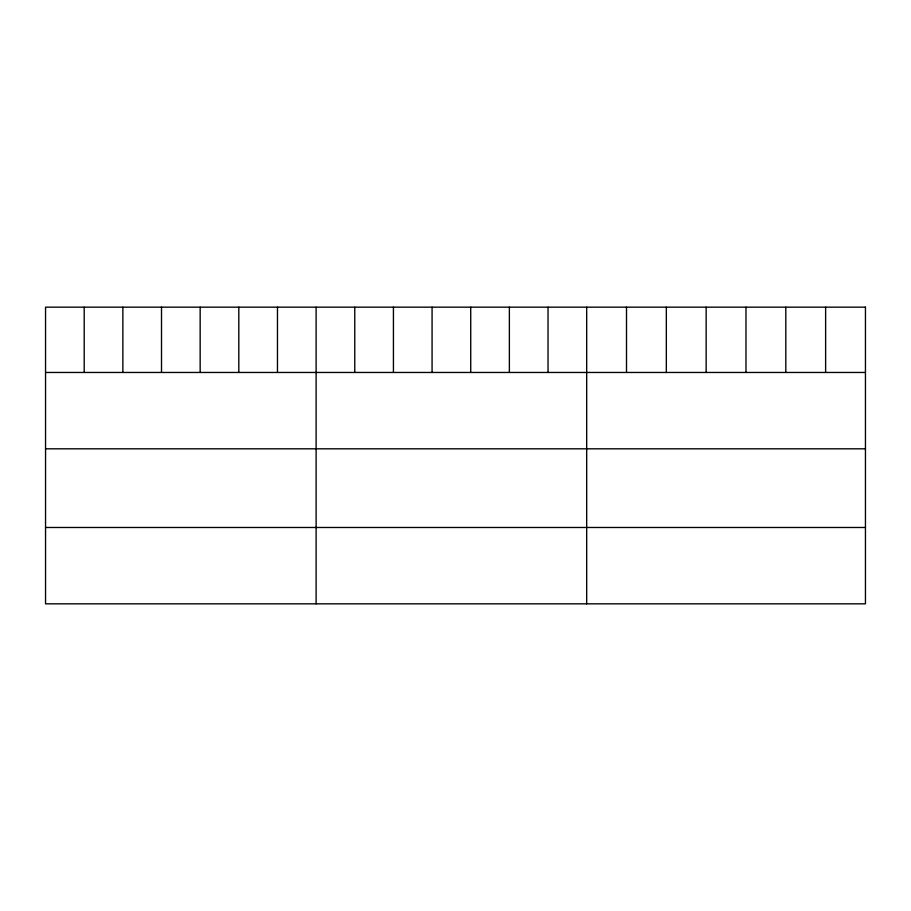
<?xml version="1.0" encoding="UTF-8"?>
<svg xmlns="http://www.w3.org/2000/svg" width="911" height="911" viewBox="0 0 911 911"><rect width="100%" height="100%" fill="white"/><g stroke="black" fill="none" stroke-linecap="round" stroke-linejoin="round"><path stroke-width="1.37" d="M45.55 372.462L865.45 372.462M45.55 448.816L865.45 448.816M45.55 527.48L865.45 527.48M825.628 307.166L825.628 372.462M785.806 307.166L785.806 372.462M745.984 307.166L745.984 372.462M706.15 307.166L706.15 372.462M666.328 307.166L666.328 372.462M626.506 307.166L626.506 372.462M586.684 307.166L586.684 603.834M548.035 307.166L548.035 372.462M509.374 307.166L509.374 372.462M470.725 307.166L470.725 372.462M432.076 307.166L432.076 372.462M393.427 307.166L393.427 372.462M354.766 307.166L354.766 372.462M316.117 307.166L316.117 603.834M277.468 307.166L277.468 372.462M238.807 307.166L238.807 372.462M200.158 307.166L200.158 372.462M161.509 307.166L161.509 372.462M122.86 307.166L122.86 372.462M84.199 307.166L84.199 372.462M865.45 307.166L45.55 307.166L45.55 603.834L865.45 603.834L865.45 307.166"/></g></svg>
